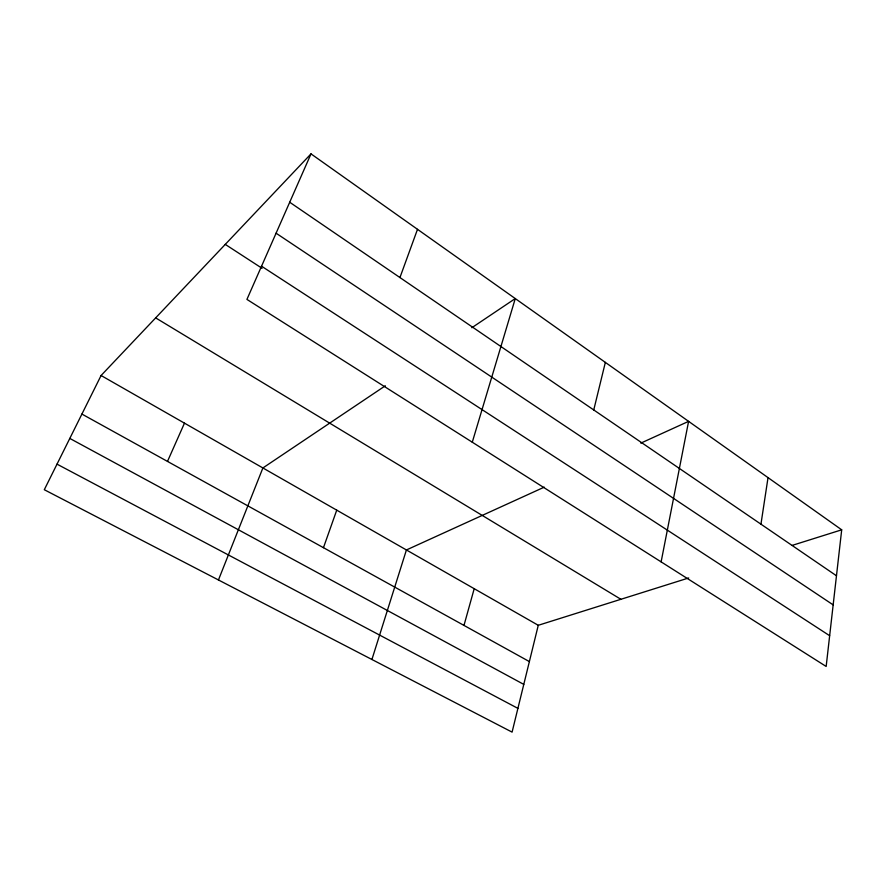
<?xml version="1.0" encoding="UTF-8"?>
<svg xmlns="http://www.w3.org/2000/svg" width="886" height="886" viewBox="0 0 886 886"><rect width="100%" height="100%" fill="white"/><g stroke="black" fill="none" stroke-linecap="round" stroke-linejoin="round"><path stroke-width="1.33" d="M841.7 529.817L826.162 666.46L246.928 299.402L311.008 153.876L841.7 529.817L792.117 545.411M760.952 524.169L768.029 477.62M661.122 561.879L688.599 421.359L640.811 443.133M593.753 409.952L605.348 362.385M688.699 577.96L538.267 625.294L512.086 732.124L44.3 489.725L101.082 375.509L311.008 153.876M463.976 625.416L474.209 588.692M472.282 442.214L515.275 298.571L471.828 327.731M371.921 659.494L406.419 549.962L544.259 487.145M323.456 547.692L336.735 510.159M399.94 277.551L417.505 229.319M218.454 579.976L262.887 467.963L385.31 385.798M167.487 461.418L184.476 423.165M57.014 464.142L517.9 708.368M69.806 438.426L523.781 684.391M81.911 414.072L529.374 661.587M101.082 375.509L538.267 625.294M155.659 317.886L620.898 599.29M261.547 266.199L829.65 635.705M225.266 244.392L262.068 268.303M276.078 233.195L833.161 604.883M289.7 202.241L836.473 575.767"/></g></svg>
